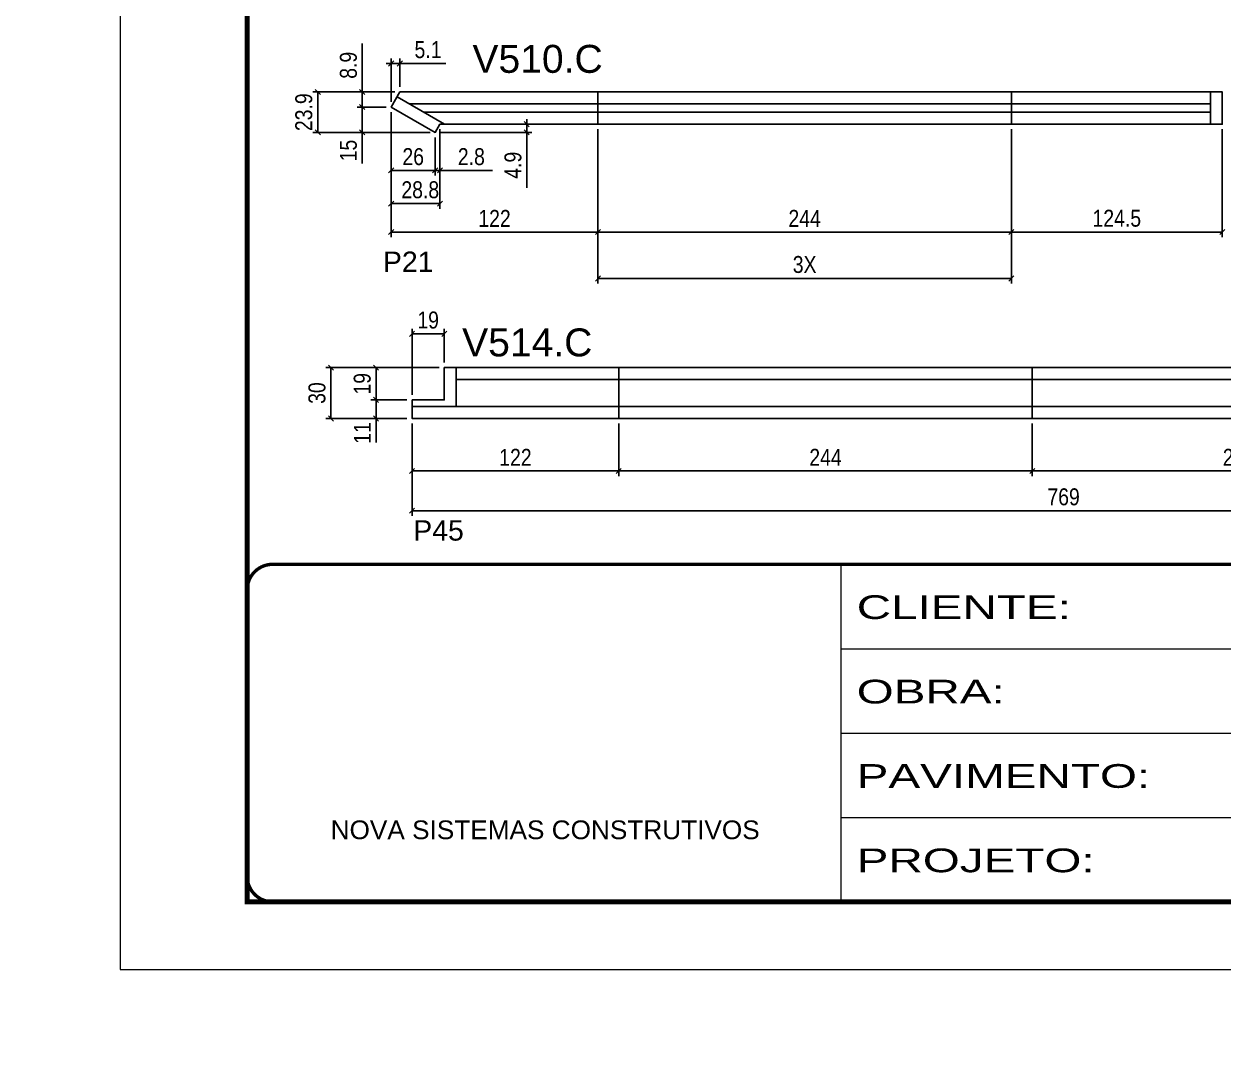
# Model space of a CAD drawing. Extents: x 2216 to 194001, y 226 to 38185.
# Drawn here: x 5343 to 6051, y 2476 to 3081 of the extents above; entities that cross this region are included whole.
import ezdxf

# ---------------------------------------------------------------- set-up
doc = ezdxf.new("R2010")
doc.units = 0
doc.linetypes.add('CONTINUO', pattern=[0])
doc.linetypes.add('DASHED', pattern=[0.75, 0.5, -0.25])
doc.layers.add('00 - FELIPE', color=2, linetype='Continuous', plot=False)
for name, color, linetype in [('5', 5, 'Continuous'), ('COTA', 241, 'Continuous'), ('NOMENCLATURA', 7, 'Continuous'), ('Painéis', 200, 'Continuous'), ('SARR_2.2x7', 40, 'Continuous')]:
    doc.layers.add(name, color=color, linetype=linetype)
for name, color, linetype, lineweight in [('Folhas', 255, 'Continuous', 9), ('Romaneio', 3, 'Continuous', 13), ('SARRAFO DE PRESSAO', 251, 'DASHED', 9)]:
    doc.layers.add(name, color=color, linetype=linetype, lineweight=lineweight)
doc.styles.add('ARIAL', font='arial.ttf')
doc.styles.add('COTA TECNICA', font='techl___.ttf', dxfattribs={"height": 10})
doc.styles.add('COTA TECNICA-50', font='techl___.ttf', dxfattribs={"height": 10})
doc.styles.get("Standard").update_dxf_attribs({"font": 'arial.ttf'})
doc.styles.add('Tecnologia', font='')
doc.styles.get('Tecnologia').set_extended_font_data('Forgotten Futurist')
doc.dimstyles.new('COTA PAINEL-50', dxfattribs={"dimtxt": 10, "dimasz": 3, "dimexe": 3, "dimexo": 3, "dimgap": 3, "dimtad": 1, "dimdec": 1, "dimzin": 12, "dimdsep": 46, "dimtxsty": 'COTA TECNICA-50', "dimblk1": 'OBLIQUE', "dimblk2": 'OBLIQUE', "dimsah": 1, "dimcen": 0.9, "dimclrd": 4, "dimclre": 4, "dimclrt": 240, "dimadec": 1, "dimazin": 3, "dimtfac": 1, "dimtdec": 1, "dimtmove": 0, "dimatfit": 3, "dimfxl": 1, "dimtolj": 1, "dimtzin": 12, "dimarcsym": 0})
doc.dimstyles.new('PAINEL', dxfattribs={"dimtxt": 10, "dimasz": 3, "dimexe": 3, "dimexo": 3, "dimgap": 3, "dimtad": 1, "dimdec": 1, "dimzin": 12, "dimdsep": 46, "dimtxsty": 'COTA TECNICA', "dimblk1": 'OBLIQUE', "dimblk2": 'OBLIQUE', "dimsah": 1, "dimcen": 0.9, "dimclrd": 4, "dimclre": 4, "dimclrt": 240, "dimadec": 1, "dimazin": 3, "dimtfac": 1, "dimtdec": 1, "dimtmove": 0, "dimatfit": 3, "dimfxl": 1, "dimtolj": 1, "dimtzin": 12, "dimarcsym": 0})

# ---------------------------------------------------------------- blocks, each defined once
blk = doc.blocks.new('9999999999')
at = {"color": 30, "linetype": 'CONTINUO'}
for p, q in [((98564.56, 34230.21), (98564.56, 34429.45)), ((98564.56, 34379.64), (99583.98, 34379.64)), ((98564.56, 34329.83), (99487.98, 34329.83)), ((98564.56, 34280.02), (99487.98, 34280.02))]:
    blk.add_line(p, q, dxfattribs=at)
at = {"color": 30, "linetype": 'CONTINUO', "const_width": 2}
blk.add_lwpolyline([(99583.98, 34230.21), (99583.98, 34414.45, 0.414214), (99568.98, 34429.45), (98228.98, 34429.45, 0.414214), (98213.98, 34414.45), (98213.98, 34245.21, 0.414214), (98228.98, 34230.21), (99583.98, 34230.21)], format="xyb", dxfattribs=at)
at = {"layer": 'Folhas'}
blk.add_lwpolyline([(98138.98, 34190.21), (99623.98, 34190.21), (99623.98, 35240.21), (98138.98, 35240.21)], close=True, dxfattribs=at)
at = {"layer": 'Folhas', "color": 30, "const_width": 3}
blk.add_lwpolyline([(98213.98, 34230.21), (99583.98, 34230.21), (99583.98, 35200.21), (98213.98, 35200.21)], close=True, dxfattribs=at)
at = {"color": 7, "linetype": 'Continuous', "ltscale": 5, "style": 'ARIAL'}
blk.add_text('NOVA SISTEMAS CONSTRUTIVOS', height=11.0592, dxfattribs=at).set_placement((98263.19, 34267.21))
at = {"layer": 'Folhas', "color": 7, "style": 'Tecnologia', "width": 1.5}
for s, p in [('CLIENTE:', (98573.65, 34397.17)), ('OBRA:', (98573.65, 34347.31)), ('PAVIMENTO:', (98573.65, 34297.5)), ('PROJETO:', (98573.65, 34247.69))]:
    blk.add_text(s, height=14, dxfattribs=at).set_placement(p)
blk = doc.blocks.new('_Oblique')
at = {"color": 0, "linetype": 'ByBlock', "lineweight": -2}
blk.add_line((-0.5, -0.5), (0.5, 0.5), dxfattribs=at)
blk = doc.blocks.new('*D101')
at = {"layer": 'COTA', "color": 4, "linetype": 'ByBlock', "lineweight": -2, "transparency": 16777216}
for p, q in [((5571.96, 2845.56), (5571.96, 2791.12)), ((6340.96, 2845.56), (6340.96, 2791.12)), ((5571.96, 2794.12), (6340.96, 2794.12))]:
    blk.add_line(p, q, dxfattribs=at)
at = {"layer": 'Defpoints', "color": 0, "linetype": 'ByBlock', "transparency": 16777216}
for p in [(5571.96, 2848.56), (6340.96, 2848.56), (6340.96, 2794.12)]:
    blk.add_point(p, dxfattribs=at)
at = {"layer": 'COTA', "color": 4, "linetype": 'ByBlock', "lineweight": -2, "transparency": 16777216, "xscale": 3, "yscale": 3, "zscale": 3, "rotation": 180}
blk.add_blockref('_Oblique', (5571.96, 2794.12), dxfattribs=at)
at = {"layer": 'COTA', "color": 4, "linetype": 'ByBlock', "lineweight": -2, "transparency": 16777216, "xscale": 3, "yscale": 3, "zscale": 3}
blk.add_blockref('_Oblique', (6340.96, 2794.12), dxfattribs=at)
at = {"layer": 'COTA', "color": 240, "linetype": 'ByBlock', "transparency": 16777216, "insert": (5956.46, 2802.25), "char_height": 10, "attachment_point": 5, "style": 'COTA TECNICA-50'}
blk.add_mtext('\\A1;769', dxfattribs=at)
blk = doc.blocks.new('*D16')
at = {"layer": 'COTA', "color": 4, "linetype": 'ByBlock', "lineweight": -2, "transparency": 16777216}
for p, q in [((5559.63, 3029.4), (5559.63, 2955.6)), ((5681.63, 3019.27), (5681.63, 2955.6)), ((5559.63, 2958.6), (5681.63, 2958.6))]:
    blk.add_line(p, q, dxfattribs=at)
at = {"layer": 'Defpoints', "color": 0, "linetype": 'ByBlock', "transparency": 16777216}
for p in [(5559.63, 3032.4), (5681.63, 3022.27), (5681.63, 2958.6)]:
    blk.add_point(p, dxfattribs=at)
at = {"layer": 'COTA', "color": 4, "linetype": 'ByBlock', "lineweight": -2, "transparency": 16777216, "xscale": 3, "yscale": 3, "zscale": 3, "rotation": 180}
blk.add_blockref('_Oblique', (5559.63, 2958.6), dxfattribs=at)
at = {"layer": 'COTA', "color": 4, "linetype": 'ByBlock', "lineweight": -2, "transparency": 16777216, "xscale": 3, "yscale": 3, "zscale": 3}
blk.add_blockref('_Oblique', (5681.63, 2958.6), dxfattribs=at)
at = {"layer": 'COTA', "color": 240, "linetype": 'ByBlock', "transparency": 16777216, "insert": (5620.63, 2966.65), "char_height": 10, "attachment_point": 5, "style": 'COTA TECNICA-50'}
blk.add_mtext('\\A1;122', dxfattribs=at)
blk = doc.blocks.new('*D131')
at = {"layer": 'COTA', "color": 4, "linetype": 'ByBlock', "lineweight": -2, "transparency": 16777216}
for p, q in [((5561.75, 3041.27), (5513.35, 3041.27)), ((5516.35, 3017.4), (5516.35, 3041.27)), ((5582.61, 3017.4), (5513.35, 3017.4))]:
    blk.add_line(p, q, dxfattribs=at)
at = {"layer": 'Defpoints', "color": 0, "linetype": 'ByBlock', "transparency": 16777216}
for p in [(5516.35, 3041.27), (5564.75, 3041.27), (5585.61, 3017.4)]:
    blk.add_point(p, dxfattribs=at)
at = {"layer": 'COTA', "color": 4, "linetype": 'ByBlock', "lineweight": -2, "transparency": 16777216, "xscale": 3, "yscale": 3, "zscale": 3}
for p, rotation in [((5516.35, 3041.27), 90), ((5516.35, 3017.4), 270)]:
    blk.add_blockref('_Oblique', p, dxfattribs=dict(at, rotation=rotation))
at = {"layer": 'COTA', "color": 240, "linetype": 'ByBlock', "transparency": 16777216, "insert": (5508.1, 3029.33), "char_height": 10, "attachment_point": 5, "rotation": 90, "style": 'COTA TECNICA-50'}
blk.add_mtext('\\A1;23.9', dxfattribs=at)
blk = doc.blocks.new('*D17')
at = {"layer": 'COTA', "color": 4, "linetype": 'ByBlock', "lineweight": -2, "transparency": 16777216}
for p, q in [((5559.63, 3058.09), (5556.63, 3058.09)), ((5559.63, 3035.4), (5559.63, 3061.09)), ((5559.63, 3058.09), (5564.75, 3058.09)), ((5564.75, 3044.27), (5564.75, 3061.09)), ((5564.75, 3058.09), (5591.98, 3058.09))]:
    blk.add_line(p, q, dxfattribs=at)
at = {"layer": 'Defpoints', "color": 0, "linetype": 'ByBlock', "transparency": 16777216}
for p in [(5564.75, 3058.09), (5564.75, 3041.27), (5559.63, 3032.4)]:
    blk.add_point(p, dxfattribs=at)
at = {"layer": 'COTA', "color": 4, "linetype": 'ByBlock', "lineweight": -2, "transparency": 16777216, "xscale": 3, "yscale": 3, "zscale": 3}
blk.add_blockref('_Oblique', (5559.63, 3058.09), dxfattribs=at)
at = {"layer": 'COTA', "color": 4, "linetype": 'ByBlock', "lineweight": -2, "transparency": 16777216, "xscale": 3, "yscale": 3, "zscale": 3, "rotation": 180}
blk.add_blockref('_Oblique', (5564.75, 3058.09), dxfattribs=at)
at = {"layer": 'COTA', "color": 240, "linetype": 'ByBlock', "transparency": 16777216, "insert": (5581.37, 3066.2), "char_height": 10, "attachment_point": 5, "style": 'COTA TECNICA-50'}
blk.add_mtext('\\A1;5.1', dxfattribs=at)
blk = doc.blocks.new('*D18')
at = {"layer": 'COTA', "color": 4, "linetype": 'ByBlock', "lineweight": -2, "transparency": 16777216}
for p, q in [((5559.63, 3029.4), (5559.63, 2991.96)), ((5585.61, 3014.4), (5585.61, 2991.96)), ((5559.63, 2994.96), (5585.61, 2994.96))]:
    blk.add_line(p, q, dxfattribs=at)
at = {"layer": 'Defpoints', "color": 0, "linetype": 'ByBlock', "transparency": 16777216}
for p in [(5559.63, 3032.4), (5585.61, 3017.4), (5585.61, 2994.96)]:
    blk.add_point(p, dxfattribs=at)
at = {"layer": 'COTA', "color": 4, "linetype": 'ByBlock', "lineweight": -2, "transparency": 16777216, "xscale": 3, "yscale": 3, "zscale": 3, "rotation": 180}
blk.add_blockref('_Oblique', (5559.63, 2994.96), dxfattribs=at)
at = {"layer": 'COTA', "color": 4, "linetype": 'ByBlock', "lineweight": -2, "transparency": 16777216, "xscale": 3, "yscale": 3, "zscale": 3}
blk.add_blockref('_Oblique', (5585.61, 2994.96), dxfattribs=at)
at = {"layer": 'COTA', "color": 240, "linetype": 'ByBlock', "transparency": 16777216, "insert": (5572.62, 3003.06), "char_height": 10, "attachment_point": 5, "style": 'COTA TECNICA-50'}
blk.add_mtext('\\A1;26', dxfattribs=at)
blk = doc.blocks.new('*D19')
at = {"layer": 'COTA', "color": 4, "linetype": 'ByBlock', "lineweight": -2, "transparency": 16777216}
for p, q in [((5542.52, 3041.27), (5542.52, 3069.8)), ((5561.75, 3041.27), (5539.52, 3041.27)), ((5542.52, 3032.4), (5542.52, 3041.27)), ((5556.63, 3032.4), (5539.52, 3032.4))]:
    blk.add_line(p, q, dxfattribs=at)
at = {"layer": 'Defpoints', "color": 0, "linetype": 'ByBlock', "transparency": 16777216}
for p in [(5542.52, 3041.27), (5564.75, 3041.27), (5559.63, 3032.4)]:
    blk.add_point(p, dxfattribs=at)
at = {"layer": 'COTA', "color": 4, "linetype": 'ByBlock', "lineweight": -2, "transparency": 16777216, "xscale": 3, "yscale": 3, "zscale": 3}
for p, rotation in [((5542.52, 3041.27), 90), ((5542.52, 3032.4), 270)]:
    blk.add_blockref('_Oblique', p, dxfattribs=dict(at, rotation=rotation))
at = {"layer": 'COTA', "color": 240, "linetype": 'ByBlock', "transparency": 16777216, "insert": (5534.42, 3057.03), "char_height": 10, "attachment_point": 5, "rotation": 90, "style": 'COTA TECNICA-50'}
blk.add_mtext('\\A1;8.9', dxfattribs=at)
blk = doc.blocks.new('*D20')
at = {"layer": 'COTA', "color": 4, "linetype": 'ByBlock', "lineweight": -2, "transparency": 16777216}
for p, q in [((5556.63, 3032.4), (5539.52, 3032.4)), ((5542.52, 3032.4), (5542.52, 3017.4)), ((5582.61, 3017.4), (5539.52, 3017.4)), ((5542.52, 3017.4), (5542.52, 2999.03))]:
    blk.add_line(p, q, dxfattribs=at)
at = {"layer": 'Defpoints', "color": 0, "linetype": 'ByBlock', "transparency": 16777216}
for p in [(5559.63, 3032.4), (5542.52, 3017.4), (5585.61, 3017.4)]:
    blk.add_point(p, dxfattribs=at)
at = {"layer": 'COTA', "color": 4, "linetype": 'ByBlock', "lineweight": -2, "transparency": 16777216, "xscale": 3, "yscale": 3, "zscale": 3}
for p, rotation in [((5542.52, 3032.4), 90), ((5542.52, 3017.4), 270)]:
    blk.add_blockref('_Oblique', p, dxfattribs=dict(at, rotation=rotation))
at = {"layer": 'COTA', "color": 240, "linetype": 'ByBlock', "transparency": 16777216, "insert": (5534.41, 3006.71), "char_height": 10, "attachment_point": 5, "rotation": 90, "style": 'COTA TECNICA-50'}
blk.add_mtext('\\A1;15', dxfattribs=at)
blk = doc.blocks.new('*D132')
at = {"layer": 'COTA', "color": 4, "linetype": 'ByBlock', "lineweight": -2, "transparency": 16777216}
for p, q in [((5588.42, 3019.27), (5588.42, 2991.96)), ((5585.61, 3014.4), (5585.61, 2991.96)), ((5585.61, 2994.96), (5582.61, 2994.96)), ((5585.61, 2994.96), (5588.42, 2994.96)), ((5588.42, 2994.96), (5619.48, 2994.96))]:
    blk.add_line(p, q, dxfattribs=at)
at = {"layer": 'Defpoints', "color": 0, "linetype": 'ByBlock', "transparency": 16777216}
for p in [(5588.42, 3022.27), (5585.61, 3017.4), (5588.42, 2994.96)]:
    blk.add_point(p, dxfattribs=at)
at = {"layer": 'COTA', "color": 4, "linetype": 'ByBlock', "lineweight": -2, "transparency": 16777216, "xscale": 3, "yscale": 3, "zscale": 3}
blk.add_blockref('_Oblique', (5585.61, 2994.96), dxfattribs=at)
at = {"layer": 'COTA', "color": 4, "linetype": 'ByBlock', "lineweight": -2, "transparency": 16777216, "xscale": 3, "yscale": 3, "zscale": 3, "rotation": 180}
blk.add_blockref('_Oblique', (5588.42, 2994.96), dxfattribs=at)
at = {"layer": 'COTA', "color": 240, "linetype": 'ByBlock', "transparency": 16777216, "insert": (5606.95, 3003.05), "char_height": 10, "attachment_point": 5, "style": 'COTA TECNICA-50'}
blk.add_mtext('\\A1;2.8', dxfattribs=at)
blk = doc.blocks.new('*D133')
at = {"layer": 'COTA', "color": 4, "linetype": 'ByBlock', "lineweight": -2, "transparency": 16777216}
for p, q in [((5591.42, 3022.27), (5642.64, 3022.27)), ((5639.64, 3022.27), (5639.64, 3025.27)), ((5639.64, 3022.27), (5639.64, 3017.4)), ((5588.61, 3017.4), (5642.64, 3017.4)), ((5639.64, 3017.4), (5639.64, 2984.65))]:
    blk.add_line(p, q, dxfattribs=at)
at = {"layer": 'Defpoints', "color": 0, "linetype": 'ByBlock', "transparency": 16777216}
for p in [(5588.42, 3022.27), (5585.61, 3017.4), (5639.64, 3017.4)]:
    blk.add_point(p, dxfattribs=at)
at = {"layer": 'COTA', "color": 4, "linetype": 'ByBlock', "lineweight": -2, "transparency": 16777216, "xscale": 3, "yscale": 3, "zscale": 3}
for p, rotation in [((5639.64, 3022.27), 270), ((5639.64, 3017.4), 90)]:
    blk.add_blockref('_Oblique', p, dxfattribs=dict(at, rotation=rotation))
at = {"layer": 'COTA', "color": 240, "linetype": 'ByBlock', "transparency": 16777216, "insert": (5631.54, 2998.03), "char_height": 10, "attachment_point": 5, "rotation": 90, "style": 'COTA TECNICA-50'}
blk.add_mtext('\\A1;4.9', dxfattribs=at)
blk = doc.blocks.new('*D21')
at = {"layer": 'Defpoints', "color": 0, "linetype": 'ByBlock', "transparency": 16777216}
for p in [(5681.63, 3022.27), (5925.63, 3022.27), (5925.63, 2958.6)]:
    blk.add_point(p, dxfattribs=at)
at = {"layer": 'Romaneio', "color": 4, "linetype": 'ByBlock', "lineweight": -2, "transparency": 16777216}
for p, q in [((5681.63, 3019.27), (5681.63, 2955.6)), ((5925.63, 3019.27), (5925.63, 2955.6)), ((5681.63, 2958.6), (5925.63, 2958.6))]:
    blk.add_line(p, q, dxfattribs=at)
at = {"layer": 'Romaneio', "color": 4, "linetype": 'ByBlock', "lineweight": -2, "transparency": 16777216, "xscale": 3, "yscale": 3, "zscale": 3, "rotation": 180}
blk.add_blockref('_Oblique', (5681.63, 2958.6), dxfattribs=at)
at = {"layer": 'Romaneio', "color": 4, "linetype": 'ByBlock', "lineweight": -2, "transparency": 16777216, "xscale": 3, "yscale": 3, "zscale": 3}
blk.add_blockref('_Oblique', (5925.63, 2958.6), dxfattribs=at)
at = {"layer": 'Romaneio', "color": 240, "linetype": 'ByBlock', "transparency": 16777216, "insert": (5803.63, 2966.67), "char_height": 10, "attachment_point": 5, "style": 'COTA TECNICA-50'}
blk.add_mtext('\\A1;244', dxfattribs=at)
blk = doc.blocks.new('*D134')
at = {"layer": 'COTA', "color": 4, "linetype": 'ByBlock', "lineweight": -2, "transparency": 16777216}
for p, q in [((5925.63, 3019.27), (5925.63, 2955.6)), ((6050.11, 3019.27), (6050.11, 2955.6)), ((5925.63, 2958.6), (6050.11, 2958.6))]:
    blk.add_line(p, q, dxfattribs=at)
at = {"layer": 'Defpoints', "color": 0, "linetype": 'ByBlock', "transparency": 16777216}
for p in [(5925.63, 3022.27), (6050.11, 3022.27), (6050.11, 2958.6)]:
    blk.add_point(p, dxfattribs=at)
at = {"layer": 'COTA', "color": 4, "linetype": 'ByBlock', "lineweight": -2, "transparency": 16777216, "xscale": 3, "yscale": 3, "zscale": 3, "rotation": 180}
blk.add_blockref('_Oblique', (5925.63, 2958.6), dxfattribs=at)
at = {"layer": 'COTA', "color": 4, "linetype": 'ByBlock', "lineweight": -2, "transparency": 16777216, "xscale": 3, "yscale": 3, "zscale": 3}
blk.add_blockref('_Oblique', (6050.11, 2958.6), dxfattribs=at)
at = {"layer": 'COTA', "color": 240, "linetype": 'ByBlock', "transparency": 16777216, "insert": (5987.87, 2966.7), "char_height": 10, "attachment_point": 5, "style": 'COTA TECNICA-50'}
blk.add_mtext('\\A1;124.5', dxfattribs=at)
blk = doc.blocks.new('*D58')
at = {"layer": 'Defpoints', "color": 0, "linetype": 'ByBlock', "transparency": 16777216}
for p in [(5693.96, 2848.56), (5937.96, 2848.56), (5937.96, 2817.57)]:
    blk.add_point(p, dxfattribs=at)
at = {"layer": 'Romaneio', "color": 4, "linetype": 'ByBlock', "lineweight": -2, "transparency": 16777216}
for p, q in [((5693.96, 2845.56), (5693.96, 2814.57)), ((5937.96, 2845.56), (5937.96, 2814.57)), ((5693.96, 2817.57), (5937.96, 2817.57))]:
    blk.add_line(p, q, dxfattribs=at)
at = {"layer": 'Romaneio', "color": 4, "linetype": 'ByBlock', "lineweight": -2, "transparency": 16777216, "xscale": 3, "yscale": 3, "zscale": 3, "rotation": 180}
blk.add_blockref('_Oblique', (5693.96, 2817.57), dxfattribs=at)
at = {"layer": 'Romaneio', "color": 4, "linetype": 'ByBlock', "lineweight": -2, "transparency": 16777216, "xscale": 3, "yscale": 3, "zscale": 3}
blk.add_blockref('_Oblique', (5937.96, 2817.57), dxfattribs=at)
at = {"layer": 'Romaneio', "color": 240, "linetype": 'ByBlock', "transparency": 16777216, "insert": (5815.96, 2825.64), "char_height": 10, "attachment_point": 5, "style": 'COTA TECNICA-50'}
blk.add_mtext('\\A1;244', dxfattribs=at)
blk = doc.blocks.new('*D59')
at = {"layer": 'Defpoints', "color": 0, "linetype": 'ByBlock', "transparency": 16777216}
for p in [(5937.96, 2848.56), (6181.96, 2848.56), (6181.96, 2817.57)]:
    blk.add_point(p, dxfattribs=at)
at = {"layer": 'Romaneio', "color": 4, "linetype": 'ByBlock', "lineweight": -2, "transparency": 16777216}
for p, q in [((5937.96, 2845.56), (5937.96, 2814.57)), ((6181.96, 2845.56), (6181.96, 2814.57)), ((5937.96, 2817.57), (6181.96, 2817.57))]:
    blk.add_line(p, q, dxfattribs=at)
at = {"layer": 'Romaneio', "color": 4, "linetype": 'ByBlock', "lineweight": -2, "transparency": 16777216, "xscale": 3, "yscale": 3, "zscale": 3, "rotation": 180}
blk.add_blockref('_Oblique', (5937.96, 2817.57), dxfattribs=at)
at = {"layer": 'Romaneio', "color": 4, "linetype": 'ByBlock', "lineweight": -2, "transparency": 16777216, "xscale": 3, "yscale": 3, "zscale": 3}
blk.add_blockref('_Oblique', (6181.96, 2817.57), dxfattribs=at)
at = {"layer": 'Romaneio', "color": 240, "linetype": 'ByBlock', "transparency": 16777216, "insert": (6059.96, 2825.64), "char_height": 10, "attachment_point": 5, "style": 'COTA TECNICA-50'}
blk.add_mtext('\\A1;244', dxfattribs=at)
blk = doc.blocks.new('*D192')
at = {"layer": 'COTA', "color": 4, "linetype": 'ByBlock', "lineweight": -2, "transparency": 16777216}
for p, q in [((5568.96, 2859.56), (5547.68, 2859.56)), ((5550.68, 2859.56), (5550.68, 2848.56)), ((5568.96, 2848.56), (5547.68, 2848.56)), ((5550.68, 2848.56), (5550.68, 2834.47))]:
    blk.add_line(p, q, dxfattribs=at)
at = {"layer": 'Defpoints', "color": 0, "linetype": 'ByBlock', "transparency": 16777216}
for p in [(5571.96, 2859.56), (5550.68, 2848.56), (5571.96, 2848.56)]:
    blk.add_point(p, dxfattribs=at)
at = {"layer": 'COTA', "color": 4, "linetype": 'ByBlock', "lineweight": -2, "transparency": 16777216, "xscale": 3, "yscale": 3, "zscale": 3}
for p, rotation in [((5550.68, 2859.56), 90), ((5550.68, 2848.56), 270)]:
    blk.add_blockref('_Oblique', p, dxfattribs=dict(at, rotation=rotation))
at = {"layer": 'COTA', "color": 240, "linetype": 'ByBlock', "transparency": 16777216, "insert": (5542.62, 2840.02), "char_height": 10, "attachment_point": 5, "rotation": 90, "style": 'COTA TECNICA-50'}
blk.add_mtext('\\A1;11', dxfattribs=at)
blk = doc.blocks.new('*D193')
at = {"layer": 'COTA', "color": 4, "linetype": 'ByBlock', "lineweight": -2, "transparency": 16777216}
for p, q in [((5587.96, 2878.56), (5547.68, 2878.56)), ((5550.68, 2859.56), (5550.68, 2878.56)), ((5568.96, 2859.56), (5547.68, 2859.56))]:
    blk.add_line(p, q, dxfattribs=at)
at = {"layer": 'Defpoints', "color": 0, "linetype": 'ByBlock', "transparency": 16777216}
for p in [(5550.68, 2878.56), (5590.96, 2878.56), (5571.96, 2859.56)]:
    blk.add_point(p, dxfattribs=at)
at = {"layer": 'COTA', "color": 4, "linetype": 'ByBlock', "lineweight": -2, "transparency": 16777216, "xscale": 3, "yscale": 3, "zscale": 3}
for p, rotation in [((5550.68, 2878.56), 90), ((5550.68, 2859.56), 270)]:
    blk.add_blockref('_Oblique', p, dxfattribs=dict(at, rotation=rotation))
at = {"layer": 'COTA', "color": 240, "linetype": 'ByBlock', "transparency": 16777216, "insert": (5542.59, 2869.06), "char_height": 10, "attachment_point": 5, "rotation": 90, "style": 'COTA TECNICA-50'}
blk.add_mtext('\\A1;19', dxfattribs=at)
blk = doc.blocks.new('*D60')
at = {"layer": 'COTA', "color": 4, "linetype": 'ByBlock', "lineweight": -2, "transparency": 16777216}
for p, q in [((5587.96, 2878.56), (5521.1, 2878.56)), ((5524.1, 2848.56), (5524.1, 2878.56)), ((5568.96, 2848.56), (5521.1, 2848.56))]:
    blk.add_line(p, q, dxfattribs=at)
at = {"layer": 'Defpoints', "color": 0, "linetype": 'ByBlock', "transparency": 16777216}
for p in [(5524.1, 2878.56), (5590.96, 2878.56), (5571.96, 2848.56)]:
    blk.add_point(p, dxfattribs=at)
at = {"layer": 'COTA', "color": 4, "linetype": 'ByBlock', "lineweight": -2, "transparency": 16777216, "xscale": 3, "yscale": 3, "zscale": 3}
for p, rotation in [((5524.1, 2878.56), 90), ((5524.1, 2848.56), 270)]:
    blk.add_blockref('_Oblique', p, dxfattribs=dict(at, rotation=rotation))
at = {"layer": 'COTA', "color": 240, "linetype": 'ByBlock', "transparency": 16777216, "insert": (5515.88, 2863.56), "char_height": 10, "attachment_point": 5, "rotation": 90, "style": 'COTA TECNICA-50'}
blk.add_mtext('\\A1;30', dxfattribs=at)
blk = doc.blocks.new('*D195')
at = {"layer": 'COTA', "color": 4, "linetype": 'ByBlock', "lineweight": -2, "transparency": 16777216}
for p, q in [((5571.96, 2862.56), (5571.96, 2901.54)), ((5590.96, 2881.56), (5590.96, 2901.54)), ((5571.96, 2898.54), (5590.96, 2898.54))]:
    blk.add_line(p, q, dxfattribs=at)
at = {"layer": 'Defpoints', "color": 0, "linetype": 'ByBlock', "transparency": 16777216}
for p in [(5590.96, 2898.54), (5590.96, 2878.56), (5571.96, 2859.56)]:
    blk.add_point(p, dxfattribs=at)
at = {"layer": 'COTA', "color": 4, "linetype": 'ByBlock', "lineweight": -2, "transparency": 16777216, "xscale": 3, "yscale": 3, "zscale": 3, "rotation": 180}
blk.add_blockref('_Oblique', (5571.96, 2898.54), dxfattribs=at)
at = {"layer": 'COTA', "color": 4, "linetype": 'ByBlock', "lineweight": -2, "transparency": 16777216, "xscale": 3, "yscale": 3, "zscale": 3}
blk.add_blockref('_Oblique', (5590.96, 2898.54), dxfattribs=at)
at = {"layer": 'COTA', "color": 240, "linetype": 'ByBlock', "transparency": 16777216, "insert": (5581.46, 2906.62), "char_height": 10, "attachment_point": 5, "style": 'COTA TECNICA-50'}
blk.add_mtext('\\A1;19', dxfattribs=at)
blk = doc.blocks.new('*D63')
at = {"layer": 'COTA', "color": 4, "linetype": 'ByBlock', "lineweight": -2, "transparency": 16777216}
for p, q in [((5571.96, 2845.56), (5571.96, 2814.57)), ((5693.96, 2845.56), (5693.96, 2814.57)), ((5571.96, 2817.57), (5693.96, 2817.57))]:
    blk.add_line(p, q, dxfattribs=at)
at = {"layer": 'Defpoints', "color": 0, "linetype": 'ByBlock', "transparency": 16777216}
for p in [(5571.96, 2848.56), (5693.96, 2848.56), (5693.96, 2817.57)]:
    blk.add_point(p, dxfattribs=at)
at = {"layer": 'COTA', "color": 4, "linetype": 'ByBlock', "lineweight": -2, "transparency": 16777216, "xscale": 3, "yscale": 3, "zscale": 3, "rotation": 180}
blk.add_blockref('_Oblique', (5571.96, 2817.57), dxfattribs=at)
at = {"layer": 'COTA', "color": 4, "linetype": 'ByBlock', "lineweight": -2, "transparency": 16777216, "xscale": 3, "yscale": 3, "zscale": 3}
blk.add_blockref('_Oblique', (5693.96, 2817.57), dxfattribs=at)
at = {"layer": 'COTA', "color": 240, "linetype": 'ByBlock', "transparency": 16777216, "insert": (5632.96, 2825.63), "char_height": 10, "attachment_point": 5, "style": 'COTA TECNICA-50'}
blk.add_mtext('\\A1;122', dxfattribs=at)
blk = doc.blocks.new('*D224')
at = {"layer": 'COTA', "color": 4, "linetype": 'ByBlock', "lineweight": -2, "transparency": 16777216}
for p, q in [((5559.63, 3029.4), (5559.63, 2972.4)), ((5588.42, 3019.27), (5588.42, 2972.4)), ((5559.63, 2975.4), (5588.42, 2975.4))]:
    blk.add_line(p, q, dxfattribs=at)
at = {"layer": 'Defpoints', "color": 0, "linetype": 'ByBlock', "transparency": 16777216}
for p in [(5559.63, 3032.4), (5588.42, 3022.27), (5588.42, 2975.4)]:
    blk.add_point(p, dxfattribs=at)
at = {"layer": 'COTA', "color": 4, "linetype": 'ByBlock', "lineweight": -2, "transparency": 16777216, "xscale": 3, "yscale": 3, "zscale": 3, "rotation": 180}
blk.add_blockref('_Oblique', (5559.63, 2975.4), dxfattribs=at)
at = {"layer": 'COTA', "color": 4, "linetype": 'ByBlock', "lineweight": -2, "transparency": 16777216, "xscale": 3, "yscale": 3, "zscale": 3}
blk.add_blockref('_Oblique', (5588.42, 2975.4), dxfattribs=at)
at = {"layer": 'COTA', "color": 240, "linetype": 'ByBlock', "transparency": 16777216, "insert": (5576.8, 2983.5), "char_height": 10, "attachment_point": 5, "style": 'COTA TECNICA-50'}
blk.add_mtext('\\A1;28.8', dxfattribs=at)
blk = doc.blocks.new('*D231')
at = {"layer": '00 - FELIPE', "color": 4, "lineweight": -2, "transparency": 16777216}
for p, q in [((5681.63, 3019.27), (5681.63, 2928.18)), ((5925.63, 3019.27), (5925.63, 2928.18)), ((5681.63, 2931.18), (5925.63, 2931.18))]:
    blk.add_line(p, q, dxfattribs=at)
at = {"layer": 'Defpoints', "color": 0, "transparency": 16777216}
for p in [(5681.63, 3022.27), (5925.63, 3022.27), (5925.63, 2931.18)]:
    blk.add_point(p, dxfattribs=at)
at = {"layer": '00 - FELIPE', "color": 4, "lineweight": -2, "transparency": 16777216, "xscale": 3, "yscale": 3, "zscale": 3, "rotation": 180}
blk.add_blockref('_Oblique', (5681.63, 2931.18), dxfattribs=at)
at = {"layer": '00 - FELIPE', "color": 4, "lineweight": -2, "transparency": 16777216, "xscale": 3, "yscale": 3, "zscale": 3}
blk.add_blockref('_Oblique', (5925.63, 2931.18), dxfattribs=at)
at = {"layer": '00 - FELIPE', "color": 240, "transparency": 16777216, "insert": (5803.63, 2939.4), "char_height": 10, "attachment_point": 5, "style": 'COTA TECNICA'}
blk.add_mtext('\\A1;3X', dxfattribs=at)
blk = doc.blocks.new('*D240')
at = {"layer": '00 - FELIPE', "color": 4, "lineweight": -2, "transparency": 16777216}
for p, q in [((4670.34, 1925.59), (4670.34, 1893.92)), ((4715.34, 1925.59), (4715.34, 1893.92)), ((4670.34, 1896.92), (4715.34, 1896.92))]:
    blk.add_line(p, q, dxfattribs=at)
at = {"layer": 'Defpoints', "color": 0, "linetype": 'ByBlock', "transparency": 16777216}
for p in [(193755.23, 38185.02), (193999.23, 38185.02), (193999.23, 38154.03)]:
    blk.add_point(p, dxfattribs=at)
at = {"layer": 'Defpoints', "color": 0, "transparency": 16777216}
for p in [(4670.34, 1928.59), (4715.34, 1928.59), (4715.34, 1896.92)]:
    blk.add_point(p, dxfattribs=at)
at = {"layer": 'Romaneio', "color": 4, "linetype": 'ByBlock', "lineweight": -2, "transparency": 16777216}
for p, q in [((193755.23, 38182.02), (193755.23, 38151.03)), ((193999.23, 38182.02), (193999.23, 38151.03)), ((193755.23, 38154.03), (193999.23, 38154.03))]:
    blk.add_line(p, q, dxfattribs=at)
at = {"layer": '00 - FELIPE', "color": 4, "lineweight": -2, "transparency": 16777216, "xscale": 3, "yscale": 3, "zscale": 3, "rotation": 180}
blk.add_blockref('_Oblique', (4670.34, 1896.92), dxfattribs=at)
at = {"layer": '00 - FELIPE', "color": 4, "lineweight": -2, "transparency": 16777216, "xscale": 3, "yscale": 3, "zscale": 3}
blk.add_blockref('_Oblique', (4715.34, 1896.92), dxfattribs=at)
at = {"layer": 'Romaneio', "color": 4, "linetype": 'ByBlock', "lineweight": -2, "transparency": 16777216, "xscale": 3, "yscale": 3, "zscale": 3, "rotation": 180}
blk.add_blockref('_Oblique', (193755.23, 38154.03), dxfattribs=at)
at = {"layer": 'Romaneio', "color": 4, "linetype": 'ByBlock', "lineweight": -2, "transparency": 16777216, "xscale": 3, "yscale": 3, "zscale": 3}
blk.add_blockref('_Oblique', (193999.23, 38154.03), dxfattribs=at)
at = {"layer": '00 - FELIPE', "color": 240, "transparency": 16777216, "insert": (4692.84, 1905.03), "char_height": 10, "attachment_point": 5, "style": 'COTA TECNICA'}
blk.add_mtext('\\A1;45', dxfattribs=at)
at = {"layer": 'Romaneio', "color": 240, "linetype": 'ByBlock', "transparency": 16777216, "insert": (193877.23, 38162.1), "char_height": 10, "attachment_point": 5, "style": 'COTA TECNICA-50'}
blk.add_mtext('\\A1;244', dxfattribs=at)
blk = doc.blocks.new('*D241')
at = {"layer": '00 - FELIPE', "color": 4, "lineweight": -2, "transparency": 16777216}
for p, q in [((4715.34, 1925.59), (4715.34, 1893.92)), ((4959.37, 1925.59), (4959.37, 1893.92)), ((4715.34, 1896.92), (4959.37, 1896.92))]:
    blk.add_line(p, q, dxfattribs=at)
at = {"layer": 'Defpoints', "color": 0, "linetype": 'ByBlock', "transparency": 16777216}
for p in [(193755.23, 38185.02), (193999.23, 38185.02), (193755.23, 38125.7)]:
    blk.add_point(p, dxfattribs=at)
at = {"layer": 'Defpoints', "color": 0, "transparency": 16777216}
for p in [(4715.34, 1928.59), (4959.37, 1928.59), (4959.37, 1896.92)]:
    blk.add_point(p, dxfattribs=at)
at = {"layer": 'Painéis', "color": 4, "linetype": 'ByBlock', "lineweight": -2, "transparency": 16777216}
for p, q in [((193755.23, 38182.02), (193755.23, 38122.7)), ((193999.23, 38182.02), (193999.23, 38122.7)), ((193999.23, 38125.7), (193755.23, 38125.7))]:
    blk.add_line(p, q, dxfattribs=at)
at = {"layer": '00 - FELIPE', "color": 4, "lineweight": -2, "transparency": 16777216, "xscale": 3, "yscale": 3, "zscale": 3, "rotation": 180}
blk.add_blockref('_Oblique', (4715.34, 1896.92), dxfattribs=at)
at = {"layer": '00 - FELIPE', "color": 4, "lineweight": -2, "transparency": 16777216, "xscale": 3, "yscale": 3, "zscale": 3}
blk.add_blockref('_Oblique', (4959.37, 1896.92), dxfattribs=at)
at = {"layer": 'Painéis', "color": 4, "linetype": 'ByBlock', "lineweight": -2, "transparency": 16777216, "xscale": 3, "yscale": 3, "zscale": 3, "rotation": 180}
blk.add_blockref('_Oblique', (193755.23, 38125.7), dxfattribs=at)
at = {"layer": 'Painéis', "color": 4, "linetype": 'ByBlock', "lineweight": -2, "transparency": 16777216, "xscale": 3, "yscale": 3, "zscale": 3}
blk.add_blockref('_Oblique', (193999.23, 38125.7), dxfattribs=at)
at = {"layer": '00 - FELIPE', "color": 240, "transparency": 16777216, "insert": (4837.36, 1904.99), "char_height": 10, "attachment_point": 5, "style": 'COTA TECNICA'}
blk.add_mtext('\\A1;244', dxfattribs=at)
at = {"layer": 'Painéis', "color": 240, "linetype": 'ByBlock', "transparency": 16777216, "insert": (193877.23, 38133.76), "char_height": 10, "attachment_point": 5, "style": 'COTA TECNICA-50'}
blk.add_mtext('\\A1;2X', dxfattribs=at)

msp = doc.modelspace()

# ---------------------------------------------------------------- linework, layer by layer
at = {"layer": 'Painéis', "linetype": 'ByBlock'}
for p, q in [((5681.63, 3022.27), (5681.63, 3041.27)), ((5693.96, 2848.56), (5693.96, 2878.56)), ((5937.96, 2848.56), (5937.96, 2878.56))]:
    msp.add_line(p, q, dxfattribs=at)
for points in [[(5564.75, 3041.27), (5559.63, 3032.4), (5585.61, 3017.4), (5588.42, 3022.27)], [(5588.42, 3022.27), (5681.63, 3022.27), (5681.63, 3041.27), (5564.75, 3041.27)], [(5571.96, 2859.56), (5571.96, 2848.56), (6340.96, 2848.56), (6340.96, 2859.56), (6300.96, 2859.56), (6300.96, 2878.56), (5590.96, 2878.56), (5590.96, 2859.56), (5571.96, 2859.56)]]:
    msp.add_lwpolyline(points, dxfattribs=at)
at = {"layer": 'Painéis', "linetype": 'Continuous'}
for points in [[(5681.63, 3041.27), (5925.63, 3041.27), (5925.63, 3022.27), (5681.63, 3022.27)], [(5693.96, 2878.56), (5937.96, 2878.56), (5937.96, 2848.56), (5693.96, 2848.56)], [(5937.96, 2878.56), (6181.96, 2878.56), (6181.96, 2848.56), (5937.96, 2848.56)]]:
    msp.add_lwpolyline(points, close=True, dxfattribs=at)
at = {"layer": 'Painéis', "linetype": 'ByBlock'}
msp.add_lwpolyline([(5925.63, 3041.27), (6050.11, 3041.27), (6050.11, 3022.27), (5925.63, 3022.27)], close=True, dxfattribs=at)
at = {"layer": 'SARR_2.2x7', "linetype": 'Continuous'}
for p, q in [((6043.14, 3041.27), (6043.14, 3022.27)), ((5681.63, 3034.27), (5570.39, 3034.27)), ((5579.06, 3029.27), (5681.63, 3029.27)), ((5925.63, 3034.27), (5681.63, 3034.27)), ((5681.63, 3029.27), (5925.63, 3029.27)), ((5925.63, 3034.27), (6043.14, 3034.27)), ((6043.14, 3029.27), (5925.63, 3029.27)), ((5597.96, 2878.56), (5597.96, 2855.56)), ((5693.96, 2871.56), (5597.96, 2871.56)), ((5937.96, 2871.56), (5693.96, 2871.56)), ((6181.96, 2871.56), (5937.96, 2871.56)), ((5693.96, 2855.56), (5571.96, 2855.56)), ((5693.96, 2855.56), (5937.96, 2855.56)), ((5937.96, 2855.56), (6181.96, 2855.56))]:
    msp.add_line(p, q, dxfattribs=at)
msp.add_lwpolyline([(5563.13, 3038.46), (5591.18, 3022.27)], dxfattribs=at)

# ---------------------------------------------------------------- block references
at = {"layer": 'SARRAFO DE PRESSAO', "color": 6, "linetype": 'ByBlock'}
msp.add_blockref('9999999999', (-92739.29, -31666.96), dxfattribs=at)

# ---------------------------------------------------------------- texts
at = {"layer": '5', "linetype": 'Continuous'}
for s, p in [('P21', (5554.78, 2935.08)), ('P45', (5572.67, 2776.48))]:
    msp.add_text(s, height=12, rotation=359.99996, dxfattribs=at).set_placement(p)
at = {"layer": 'NOMENCLATURA', "linetype": 'Continuous'}
for s, p in [('V510.C', (5607.59, 3052.58)), ('V514.C', (5601.5, 2885.21))]:
    msp.add_text(s, height=16.5, dxfattribs=at).set_placement(p)

# ---------------------------------------------------------------- dimensions: what is measured, and where the dimension line sits
at = {"layer": '00 - FELIPE'}
for base, p1, p2, picture, middle in [((4715.34, 1896.92), (4670.34, 1928.59), (4715.34, 1928.59), '*D240', (4692.84, 1905.03)), ((4959.37, 1896.92), (4715.34, 1928.59), (4959.37, 1928.59), '*D241', (4837.36, 1904.99))]:
    dim = msp.add_linear_dim(base=base, p1=p1, p2=p2, dimstyle='PAINEL', dxfattribs=at)
    dim.commit()
    dim.dimension.update_dxf_attribs({"geometry": picture, "text_midpoint": middle})
dim = msp.add_linear_dim(base=(5925.63, 2931.18), p1=(5681.63, 3022.27), p2=(5925.63, 3022.27), text='3X', dimstyle='PAINEL', dxfattribs=at)
dim.commit()
dim.dimension.update_dxf_attribs({"geometry": '*D231', "text_midpoint": (5803.63, 2939.4)})
at = {"layer": 'COTA', "linetype": 'ByBlock'}
for base, p1, p2, picture, middle in [((5564.75, 3058.09), (5559.63, 3032.4), (5564.75, 3041.27), '*D17', (5581.37, 3066.2)), ((5681.63, 2958.6), (5559.63, 3032.4), (5681.63, 3022.27), '*D16', (5620.63, 2966.65)), ((5585.61, 2994.96), (5559.63, 3032.4), (5585.61, 3017.4), '*D18', (5572.62, 3003.06)), ((5588.42, 2994.96), (5585.61, 3017.4), (5588.42, 3022.27), '*D132', (5606.95, 3003.05)), ((6050.11, 2958.6), (5925.63, 3022.27), (6050.11, 3022.27), '*D134', (5987.87, 2966.7)), ((5590.96, 2898.54), (5571.96, 2859.56), (5590.96, 2878.56), '*D195', (5581.46, 2906.62)), ((6340.96, 2794.12), (5571.96, 2848.56), (6340.96, 2848.56), '*D101', (5956.46, 2802.25)), ((5693.96, 2817.57), (5571.96, 2848.56), (5693.96, 2848.56), '*D63', (5632.96, 2825.63))]:
    dim = msp.add_linear_dim(base=base, p1=p1, p2=p2, dimstyle='COTA PAINEL-50', override={"dimarcsym": 1}, dxfattribs=at)
    dim.commit()
    dim.dimension.update_dxf_attribs({"geometry": picture, "text_midpoint": middle})
for base, p1, p2, picture, middle in [((5542.52, 3041.27), (5559.63, 3032.4), (5564.75, 3041.27), '*D19', (5534.42, 3057.03)), ((5542.52, 3017.4), (5559.63, 3032.4), (5585.61, 3017.4), '*D20', (5534.41, 3006.71)), ((5639.64, 3017.4), (5588.42, 3022.27), (5585.61, 3017.4), '*D133', (5631.54, 2998.03)), ((5524.1, 2878.56), (5571.96, 2848.56), (5590.96, 2878.56), '*D60', (5515.88, 2863.56)), ((5550.68, 2878.56), (5571.96, 2859.56), (5590.96, 2878.56), '*D193', (5542.59, 2869.06)), ((5550.68, 2848.56), (5571.96, 2859.56), (5571.96, 2848.56), '*D192', (5542.62, 2840.02))]:
    dim = msp.add_linear_dim(base=base, p1=p1, p2=p2, angle=90, dimstyle='COTA PAINEL-50', override={"dimarcsym": 1}, dxfattribs=at)
    dim.commit()
    dim.dimension.update_dxf_attribs({"geometry": picture, "text_midpoint": middle})
dim = msp.add_linear_dim(base=(5516.35, 3041.27), p1=(5585.61, 3017.4), p2=(5564.75, 3041.27), angle=90, dimstyle='COTA PAINEL-50', override={"dimarcsym": 1}, dxfattribs=at)
dim.commit()
dim.dimension.update_dxf_attribs({"geometry": '*D131', "text_midpoint": (5516.35, 3029.33), "dimtype": 160})
dim = msp.add_linear_dim(base=(5588.42, 2975.4), p1=(5559.63, 3032.4), p2=(5588.42, 3022.27), dimstyle='COTA PAINEL-50', override={"dimarcsym": 1}, dxfattribs=at)
dim.commit()
dim.dimension.update_dxf_attribs({"geometry": '*D224', "text_midpoint": (5576.8, 2975.4), "dimtype": 160})
at = {"layer": 'Romaneio', "linetype": 'ByBlock'}
for p1, p2, distance, picture, middle in [((5681.63, 3022.27), (5925.63, 3022.27), -63.67, '*D21', (5803.63, 2966.67)), ((5693.96, 2848.56), (5937.96, 2848.56), -30.99, '*D58', (5815.96, 2825.64)), ((5937.96, 2848.56), (6181.96, 2848.56), -30.99, '*D59', (6059.96, 2825.64))]:
    dim = msp.add_aligned_dim(p1=p1, p2=p2, distance=distance, dimstyle='COTA PAINEL-50', override={"dimarcsym": 1}, dxfattribs=at)
    dim.commit()
    dim.dimension.update_dxf_attribs({"geometry": picture, "text_midpoint": middle})

doc.saveas('drawing.dxf')
